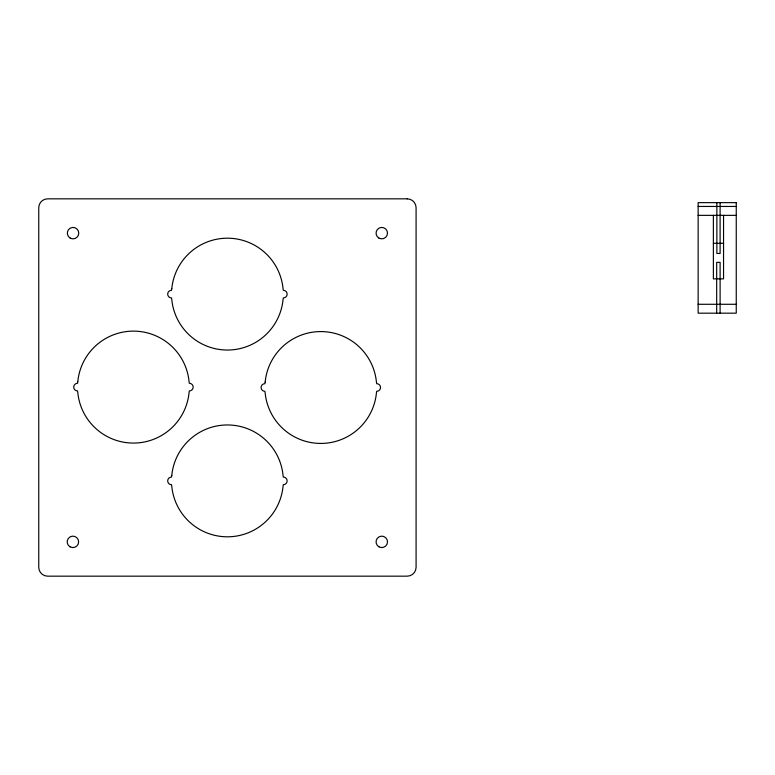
<?xml version="1.0" encoding="UTF-8"?>
<svg xmlns="http://www.w3.org/2000/svg" width="775" height="775" viewBox="0 0 775 775"><rect width="100%" height="100%" fill="white"/><g stroke="black" fill="none" stroke-linecap="round" stroke-linejoin="round"><path stroke-width="1.16" d="M698.139 206.45L736.25 206.45M698.139 215.353L736.25 215.353M713.378 243.302L723.55 243.302M698.139 304.284L736.25 304.284M723.55 215.353L723.55 278.874L713.378 278.874L713.378 215.353M720.111 202.643L720.111 253.464L716.865 253.464L716.865 202.643M720.111 313.177L720.111 262.357L716.681 262.357L716.681 313.177M77.8 381.62L77.529 383.286A3.807 3.807 0 0 0 73.722 387.103L73.906 388.275A3.807 3.807 0 0 0 77.529 390.91L77.8 392.576A55.897 55.897 0 0 0 189.071 392.576L189.333 390.91A3.807 3.807 0 0 0 192.965 388.275L193.149 387.103A3.807 3.807 0 0 0 189.333 383.286L189.071 381.62A55.897 55.897 0 0 0 77.8 381.62M171.788 288.639L171.517 290.305A3.807 3.807 0 0 0 167.7 294.122A3.807 3.807 0 0 0 171.517 297.929L171.788 299.596A55.897 55.897 0 0 0 283.049 299.596L283.321 297.929A3.807 3.807 0 0 0 287.128 294.122A3.807 3.807 0 0 0 283.321 290.305L283.049 288.639A55.897 55.897 0 0 0 171.788 288.639M171.788 475.404L171.517 477.071A3.807 3.807 0 0 0 167.7 480.878A3.807 3.807 0 0 0 171.517 484.695L171.788 486.361A55.897 55.897 0 0 0 283.049 486.361L283.321 484.695A3.807 3.807 0 0 0 287.128 480.878A3.807 3.807 0 0 0 283.321 477.071L283.049 475.404A55.897 55.897 0 0 0 171.788 475.404M265.166 382.017L264.895 383.693A3.807 3.807 0 0 0 261.088 387.5A3.807 3.807 0 0 0 264.895 391.307L265.166 392.983A55.897 55.897 0 0 0 376.427 392.983L376.698 391.307A3.807 3.807 0 0 0 380.515 387.5A3.807 3.807 0 0 0 376.698 383.693L376.427 382.017A55.897 55.897 0 0 0 265.166 382.017M407.195 198.836L47.643 198.836A8.893 8.893 0 0 0 38.75 207.729L38.75 567.271A8.893 8.893 0 0 0 47.643 576.164L407.195 576.164A8.893 8.893 0 0 0 416.088 567.271L416.088 207.729A8.893 8.893 0 0 0 407.195 198.836M736.25 202.643L698.139 202.643L698.139 313.177L736.25 313.177L736.25 202.643M70.041 546.821A5.716 5.716 0 0 0 78.624 541.861A5.716 5.716 0 0 0 70.041 536.91A5.716 5.716 0 0 0 70.041 546.821M378.927 546.821A5.716 5.716 0 0 0 387.5 541.861A5.716 5.716 0 0 0 378.927 536.91A5.716 5.716 0 0 0 378.927 546.821M378.927 238.09A5.716 5.716 0 0 0 387.5 233.139A5.716 5.716 0 0 0 378.927 228.179A5.716 5.716 0 0 0 378.927 238.09M70.196 238.09A5.716 5.716 0 0 0 78.769 233.139A5.716 5.716 0 0 0 70.196 228.179A5.716 5.716 0 0 0 70.196 238.09"/></g></svg>
